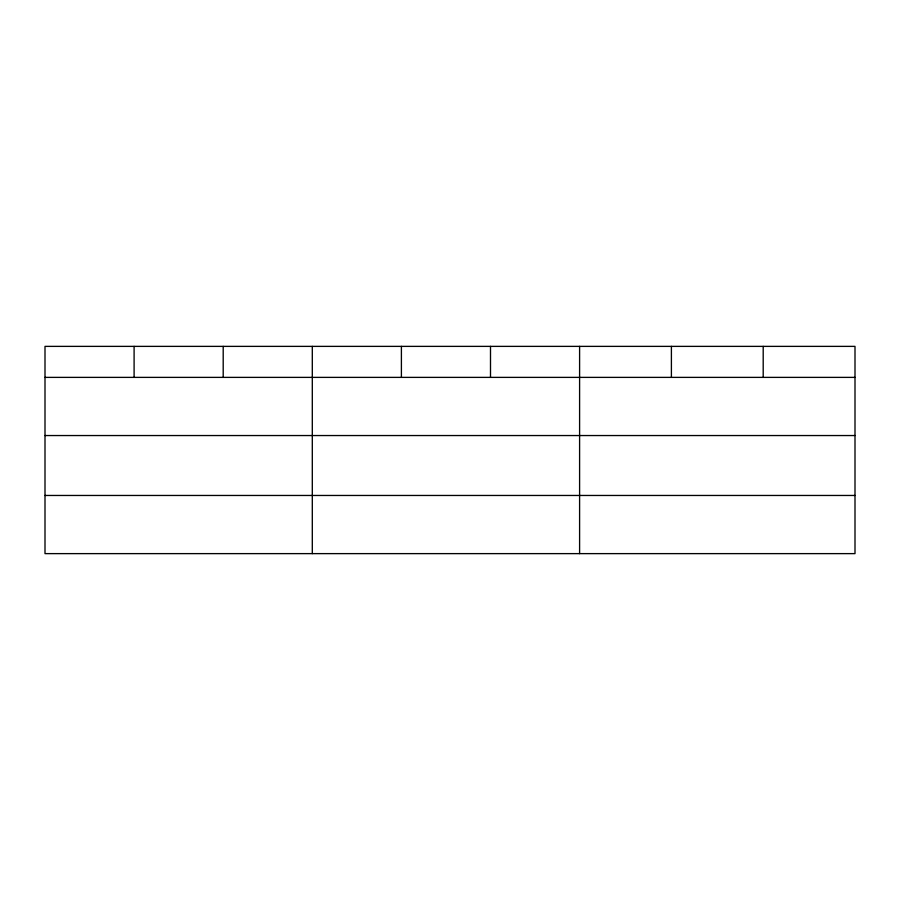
<?xml version="1.0" encoding="UTF-8"?>
<svg xmlns="http://www.w3.org/2000/svg" width="900" height="900" viewBox="0 0 900 900"><rect width="100%" height="100%" fill="white"/><g stroke="black" fill="none" stroke-linecap="round" stroke-linejoin="round"><path stroke-width="1.35" d="M855 435.544L855 346.376L45 346.376L45 553.624L855 553.624L855 435.544L45 435.544M45 377.381L855 377.381M45 495.461L855 495.461M763.2 346.376L763.2 377.381M671.4 346.376L671.4 377.381M579.6 346.376L579.6 553.624M490.5 346.376L490.5 377.381M401.4 346.376L401.4 377.381M312.3 346.376L312.3 553.624M223.2 346.376L223.2 377.381M134.1 346.376L134.1 377.381"/></g></svg>
